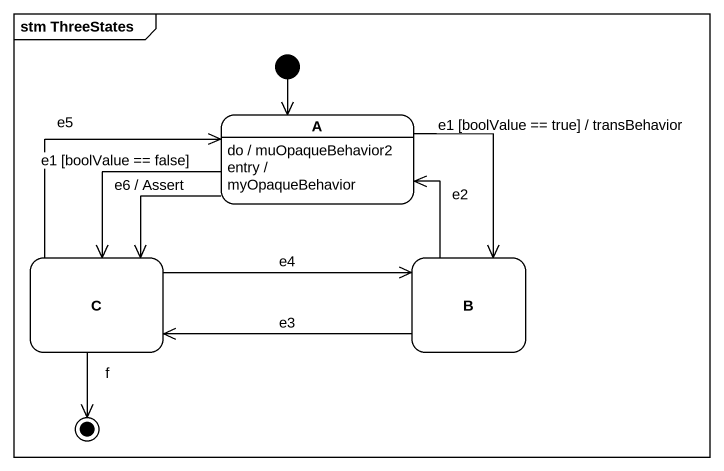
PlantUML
@startuml
mainframe stm ThreeStates
hide empty description
state A
A : do / muOpaqueBehavior2
A : entry / myOpaqueBehavior
state C
state B
[*] --> A
A --> C : e1 [boolValue == false]
A --> C : e6 / Assert
A --> B : e1 [boolValue == true] / transBehavior
C -up-> A : e5
C -right-> B : e4
B -up-> A : e2
B -left-> C : e3
C --> [*] : f
@enduml
